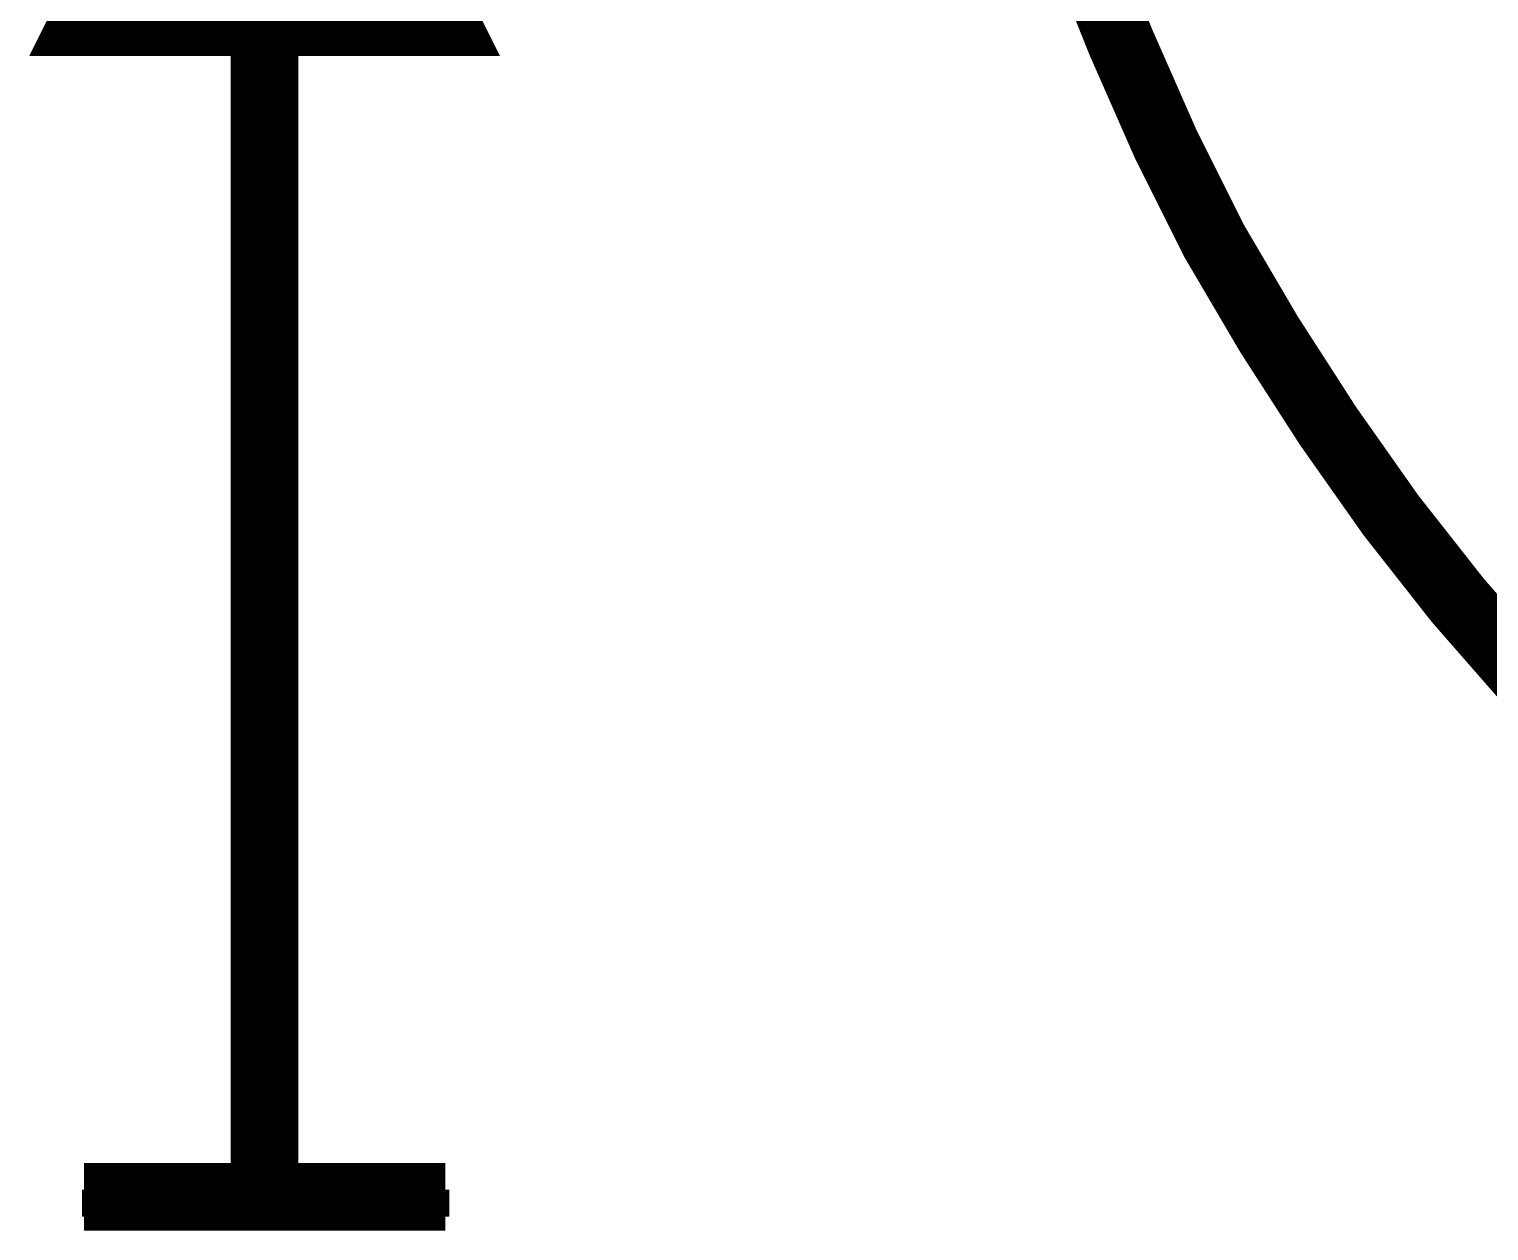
# Model space of a CAD drawing. Header units: inches. Extents: x 0 to 841, y 0 to 594.
# Drawn here: x 289.91 to 306.06, y 92.11 to 105.41 of the extents above; entities that cross this region are included whole.
import ezdxf

# ---------------------------------------------------------------- set-up
doc = ezdxf.new("R2010")
doc.units = ezdxf.units.IN
doc.layers.add('Sheet', color=255, linetype='Continuous')

msp = doc.modelspace()

# ---------------------------------------------------------------- linework, layer by layer
at = {"layer": 'Sheet'}
for points in [[(292.513, 99.988, 0.749, 0.749, 0), (292.513, 114.991, 0.749, 0.749, 0)], [(306.504, 98.191, 0.749, 0.749, 0), (305.718, 99.09, 0.749, 0.749, 0), (304.977, 100.033, 0.749, 0.749, 0), (304.281, 101.021, 0.749, 0.749, 0), (303.63, 102.032, 0.749, 0.749, 0), (303.023, 103.065, 0.749, 0.749, 0), (302.484, 104.143, 0.749, 0.749, 0), (301.99, 105.266, 0.749, 0.749, 0), (301.541, 106.389, 0.749, 0.749, 0), (301.137, 107.557, 0.749, 0.749, 0), (300.8, 108.747, 0.749, 0.749, 0), (300.53, 109.96, 0.749, 0.749, 0), (300.306, 111.173, 0.749, 0.749, 0), (300.149, 112.431, 0.749, 0.749, 0), (300.036, 113.711, 0.749, 0.749, 0), (300.014, 114.991, 0.749, 0.749, 0)], [(300.014, 114.991, 0.749, 0.749, 0), (300.036, 113.711, 0.749, 0.749, 0), (300.149, 112.431, 0.749, 0.749, 0), (300.306, 111.173, 0.749, 0.749, 0), (300.53, 109.96, 0.749, 0.749, 0), (300.8, 108.747, 0.749, 0.749, 0), (301.137, 107.557, 0.749, 0.749, 0), (301.541, 106.389, 0.749, 0.749, 0), (301.99, 105.266, 0.749, 0.749, 0), (302.484, 104.143, 0.749, 0.749, 0), (303.023, 103.065, 0.749, 0.749, 0), (303.63, 102.032, 0.749, 0.749, 0), (304.281, 101.021, 0.749, 0.749, 0), (304.977, 100.033, 0.749, 0.749, 0), (305.718, 99.09, 0.749, 0.749, 0), (306.504, 98.191, 0.749, 0.749, 0)], [(292.513, 104.997, 0.3, 0.3, 0), (292.513, 99.988, 0.3, 0.3, 0)], [(292.513, 97.495, 0.749, 0.749, 0), (292.513, 99.988, 0.749, 0.749, 0)], [(292.513, 97.495, 0.749, 0.749, 0), (292.513, 92.487, 0.749, 0.749, 0)], [(292.513, 97.495, 0.3, 0.3, 0), (292.513, 92.419, 0.3, 0.3, 0)], [(290.514, 92.487, 0.749, 0.749, 0), (294.512, 92.487, 0.749, 0.749, 0)], [(290.492, 92.419, 0.3, 0.3, 0), (294.557, 92.419, 0.3, 0.3, 0)]]:
    msp.add_lwpolyline(points, format="xyseb", dxfattribs=at)
msp.add_lwpolyline([(292.513, 109.488, 0.749, 0.749, 0), (294.512, 105.491, 0.749, 0.749, 0), (290.514, 105.491, 0.749, 0.749, 0), (292.513, 109.488, 0.749, 0.749, 0)], format="xyseb", close=True, dxfattribs=at)

doc.saveas('drawing.dxf')
